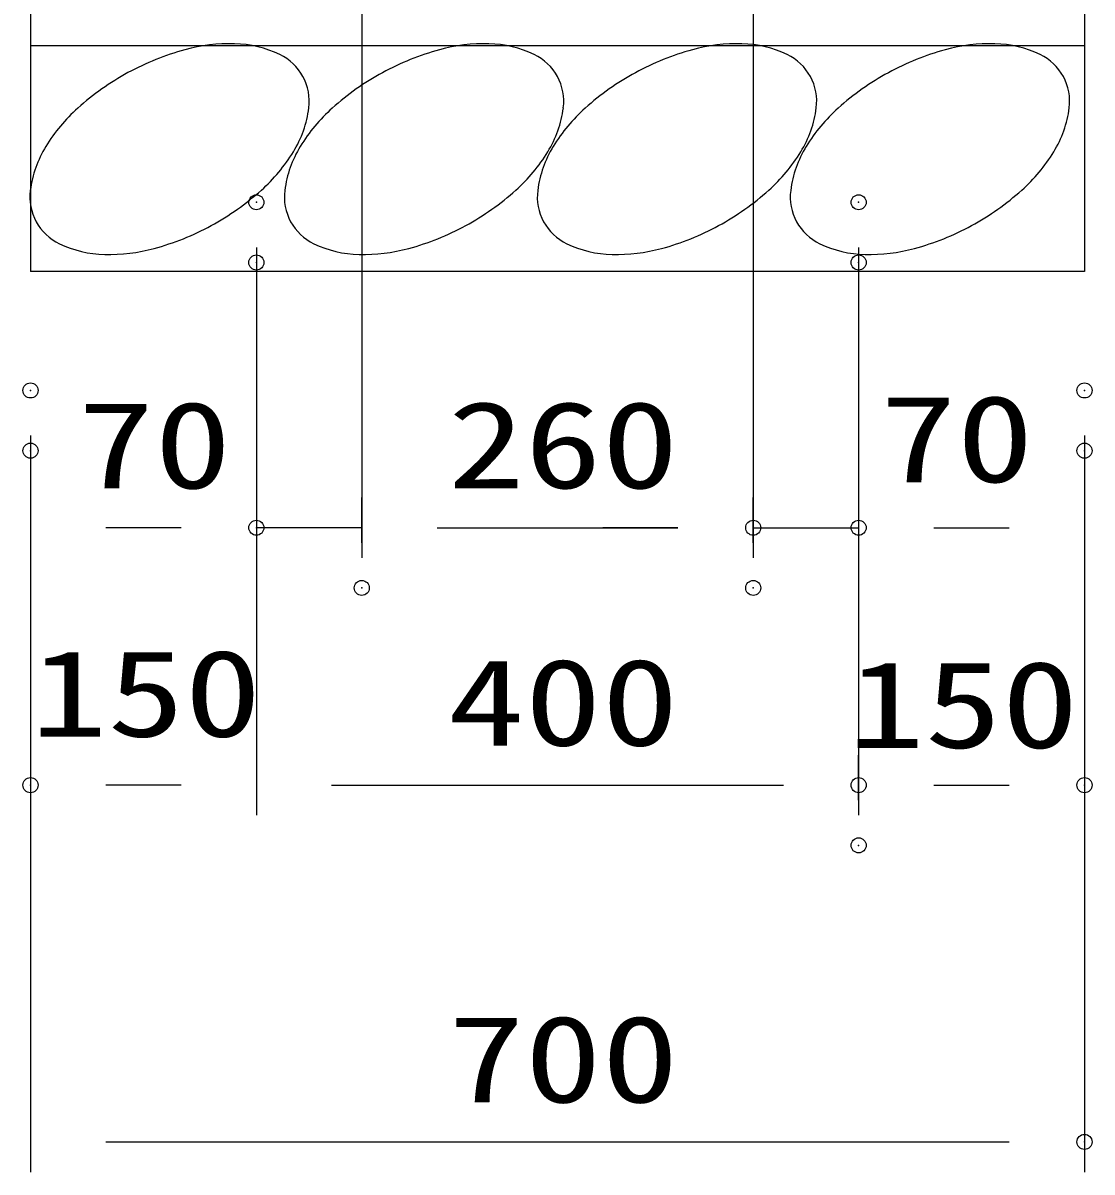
# Model space of a CAD drawing. Units: millimetres, scale not verified. Extents: x -5940 to 5940, y -4200 to 4200.
# Drawn here: x 3875 to 4585, y -1805 to -1042 of the extents above; entities that cross this region are included whole.
import ezdxf
from ezdxf.enums import TextEntityAlignment as Align

# ---------------------------------------------------------------- set-up
doc = ezdxf.new("R2010")
doc.units = ezdxf.units.MM
doc.header["$LTSCALE"] = 20
doc.header["$PDMODE"] = 32
doc.header["$PDSIZE"] = 10
for name, color, linetype, lineweight in [('0-0_0', 7, 'Continuous', 25), ('0-1_1', 7, 'Continuous', 25), ('0-2_EXTCNT-L', 4, 'Continuous', 25)]:
    doc.layers.add(name, color=color, linetype=linetype, lineweight=lineweight)
doc.layers.add('0-5_DEFPOINTS', color=7, linetype='Continuous')
doc.styles.add('ＭＳ ゴシック', font='')
doc.styles.get('ＭＳ ゴシック').set_extended_font_data('MS Gothic')

msp = doc.modelspace()

# ---------------------------------------------------------------- linework, layer by layer
at = {"layer": '0-0_0', "color": 1}
for p, q in [((4099.8, -611.71), (4099.8, -1396.9)), ((4359.8, -611.71), (4359.8, -1396.9)), ((4029.8, -1190.71), (4029.8, -1567.9)), ((4429.8, -1190.71), (4429.8, -1567.9)), ((4029.8, -1230.71), (4029.8, -1396.9)), ((4029.8, -1230.71), (4029.8, -1567.9)), ((4429.8, -1230.71), (4429.8, -1396.9)), ((3879.8, -1315.71), (3879.8, -1804.9)), ((4579.8, -1315.71), (4579.8, -1804.9)), ((3879.8, -1355.71), (3879.8, -1567.9)), ((4099.8, -1386.9), (4099.8, -1356.9)), ((4359.8, -1386.9), (4359.8, -1356.9)), ((4579.8, -1355.71), (4579.8, -1567.9)), ((4429.8, -1557.9), (4429.8, -1527.9))]:
    msp.add_line(p, q, dxfattribs=at)
at = {"layer": '0-0_0', "color": 2}
for p, q in [((3979.8, -1376.9), (3929.8, -1376.9)), ((4099.8, -1376.9), (4029.8, -1376.9)), ((4149.8, -1376.9), (4309.8, -1376.9)), ((4149.8, -1376.9), (4199.8, -1376.9)), ((4309.8, -1376.9), (4259.8, -1376.9)), ((4359.8, -1376.9), (4429.8, -1376.9)), ((4479.8, -1376.9), (4529.8, -1376.9)), ((3979.8, -1547.9), (3929.8, -1547.9)), ((4079.8, -1547.9), (4379.8, -1547.9)), ((4479.8, -1547.9), (4529.8, -1547.9)), ((3929.8, -1784.9), (4529.8, -1784.9))]:
    msp.add_line(p, q, dxfattribs=at)
at = {"layer": '0-1_1'}
for p, q in [((3879.8, -1006.71), (3879.8, -1206.71)), ((4579.8, -1006.71), (4579.8, -1206.71)), ((4579.8, -1056.71), (3879.8, -1056.71)), ((4579.8, -1206.71), (3879.8, -1206.71))]:
    msp.add_line(p, q, dxfattribs=at)
at = {"layer": '0-2_EXTCNT-L'}
for centre, radius, start, end in [((4028.38, -1228.63), 175.38, 105.20457, 118.56194), ((4012.72, -1171.03), 115.68, 88.7385, 105.20457), ((4013.65, -1128.85), 73.49, 64.41276, 88.7385), ((4197.38, -1228.64), 175.38, 105.20457, 118.56194), ((4181.72, -1171.03), 115.68, 88.7385, 105.20457), ((4182.65, -1128.85), 73.49, 64.41276, 88.7385), ((4365.38, -1228.64), 175.38, 105.20457, 118.56194), ((4349.72, -1171.03), 115.68, 88.7385, 105.20457), ((4350.65, -1128.85), 73.49, 64.41276, 88.7385), ((4533.38, -1228.64), 175.38, 105.20457, 118.56194), ((4517.72, -1171.03), 115.68, 88.7385, 105.20457), ((4518.65, -1128.85), 73.49, 64.41276, 88.7385), ((4030.51, -1093.63), 34.44, 28.56194, 64.41276), ((4199.51, -1093.63), 34.44, 28.56194, 64.41276), ((4367.51, -1093.63), 34.44, 28.56194, 64.41276), ((4535.51, -1093.63), 34.44, 28.56194, 64.41276), ((4028.38, -1228.63), 175.38, 118.56194, 131.91931), ((4197.38, -1228.64), 175.38, 118.56194, 131.91931), ((4365.38, -1228.64), 175.38, 118.56194, 131.91931), ((4533.38, -1228.64), 175.38, 118.56194, 131.91931), ((4030.51, -1093.63), 34.44, 352.71112, 28.56194), ((4199.51, -1093.63), 34.44, 352.71112, 28.56194), ((4367.51, -1093.63), 34.44, 352.71112, 28.56194), ((4535.51, -1093.63), 34.44, 352.71112, 28.56194), ((3988.49, -1184.21), 115.68, 131.91931, 148.38539), ((3991.78, -1088.67), 73.49, 328.38539, 352.71112), ((4157.49, -1184.22), 115.68, 131.91931, 148.38539), ((4160.78, -1088.67), 73.49, 328.38539, 352.71112), ((4325.49, -1184.22), 115.68, 131.91931, 148.38539), ((4328.78, -1088.67), 73.49, 328.38539, 352.71112), ((4493.49, -1184.22), 115.68, 131.91931, 148.38539), ((4496.78, -1088.67), 73.49, 328.38539, 352.71112), ((3952.57, -1162.1), 73.49, 148.38539, 172.71112), ((3955.85, -1066.56), 115.68, 311.91931, 328.38539), ((4121.57, -1162.1), 73.49, 148.38539, 172.71112), ((4124.85, -1066.56), 115.68, 311.91931, 328.38539), ((4289.57, -1162.1), 73.49, 148.38539, 172.71112), ((4292.85, -1066.56), 115.68, 311.91931, 328.38539), ((4457.57, -1162.1), 73.49, 148.38539, 172.71112), ((4460.85, -1066.56), 115.68, 311.91931, 328.38539), ((3913.83, -1157.14), 34.44, 172.71112, 208.56194), ((3915.97, -1022.14), 175.38, 298.56194, 311.91931), ((4082.83, -1157.14), 34.44, 172.71112, 208.56194), ((4084.97, -1022.14), 175.38, 298.56194, 311.91931), ((4250.83, -1157.14), 34.44, 172.71112, 208.56194), ((4252.97, -1022.14), 175.38, 298.56194, 311.91931), ((4418.83, -1157.14), 34.44, 172.71112, 208.56194), ((4420.97, -1022.14), 175.38, 298.56194, 311.91931), ((3913.83, -1157.14), 34.44, 208.56194, 244.41276), ((4082.83, -1157.14), 34.44, 208.56194, 244.41276), ((4250.83, -1157.14), 34.44, 208.56194, 244.41276), ((4418.83, -1157.14), 34.44, 208.56194, 244.41276), ((3915.97, -1022.14), 175.38, 285.20457, 298.56194), ((4084.97, -1022.14), 175.38, 285.20457, 298.56194), ((4252.97, -1022.14), 175.38, 285.20457, 298.56194), ((4420.97, -1022.14), 175.38, 285.20457, 298.56194), ((3930.7, -1121.92), 73.49, 244.41276, 268.7385), ((4099.7, -1121.92), 73.49, 244.41276, 268.7385), ((4267.7, -1121.92), 73.49, 244.41276, 268.7385), ((4435.7, -1121.92), 73.49, 244.41276, 268.7385), ((3931.62, -1079.74), 115.68, 268.7385, 285.20457), ((4100.62, -1079.74), 115.68, 268.7385, 285.20457), ((4268.62, -1079.74), 115.68, 268.7385, 285.20457), ((4436.62, -1079.74), 115.68, 268.7385, 285.20457)]:
    msp.add_arc(centre, radius, start, end, dxfattribs=at)
at = {"layer": '0-5_DEFPOINTS'}
for p in [(4029.8, -1160.71), (4429.8, -1160.71), (4029.8, -1200.71), (4429.8, -1200.71), (3879.8, -1285.71), (4579.8, -1285.71), (3879.8, -1325.71), (4579.8, -1325.71), (4029.8, -1376.9), (4359.8, -1376.9), (4429.8, -1376.9), (4099.8, -1416.9), (4359.8, -1416.9), (3879.8, -1547.9), (4429.8, -1547.9), (4579.8, -1547.9), (4429.8, -1587.9), (4579.8, -1784.9)]:
    msp.add_point(p, dxfattribs=at)

# ---------------------------------------------------------------- texts
at = {"layer": '0-0_0', "color": 3, "style": 'ＭＳ ゴシック', "width": 1.3}
for s, p in [('70', (4443.82, -1363.97)), ('70', (3911.02, -1368.1)), ('260', (4156.94, -1368.01)), ('150', (3879.87, -1533.08)), ('400', (4156.94, -1539.01)), ('150', (4422.6, -1540.54)), ('700', (4156.94, -1776.01))]:
    msp.add_text(s, height=57.77, dxfattribs=at).set_placement(p, align=Align.BOTTOM_LEFT)

doc.saveas('drawing.dxf')
